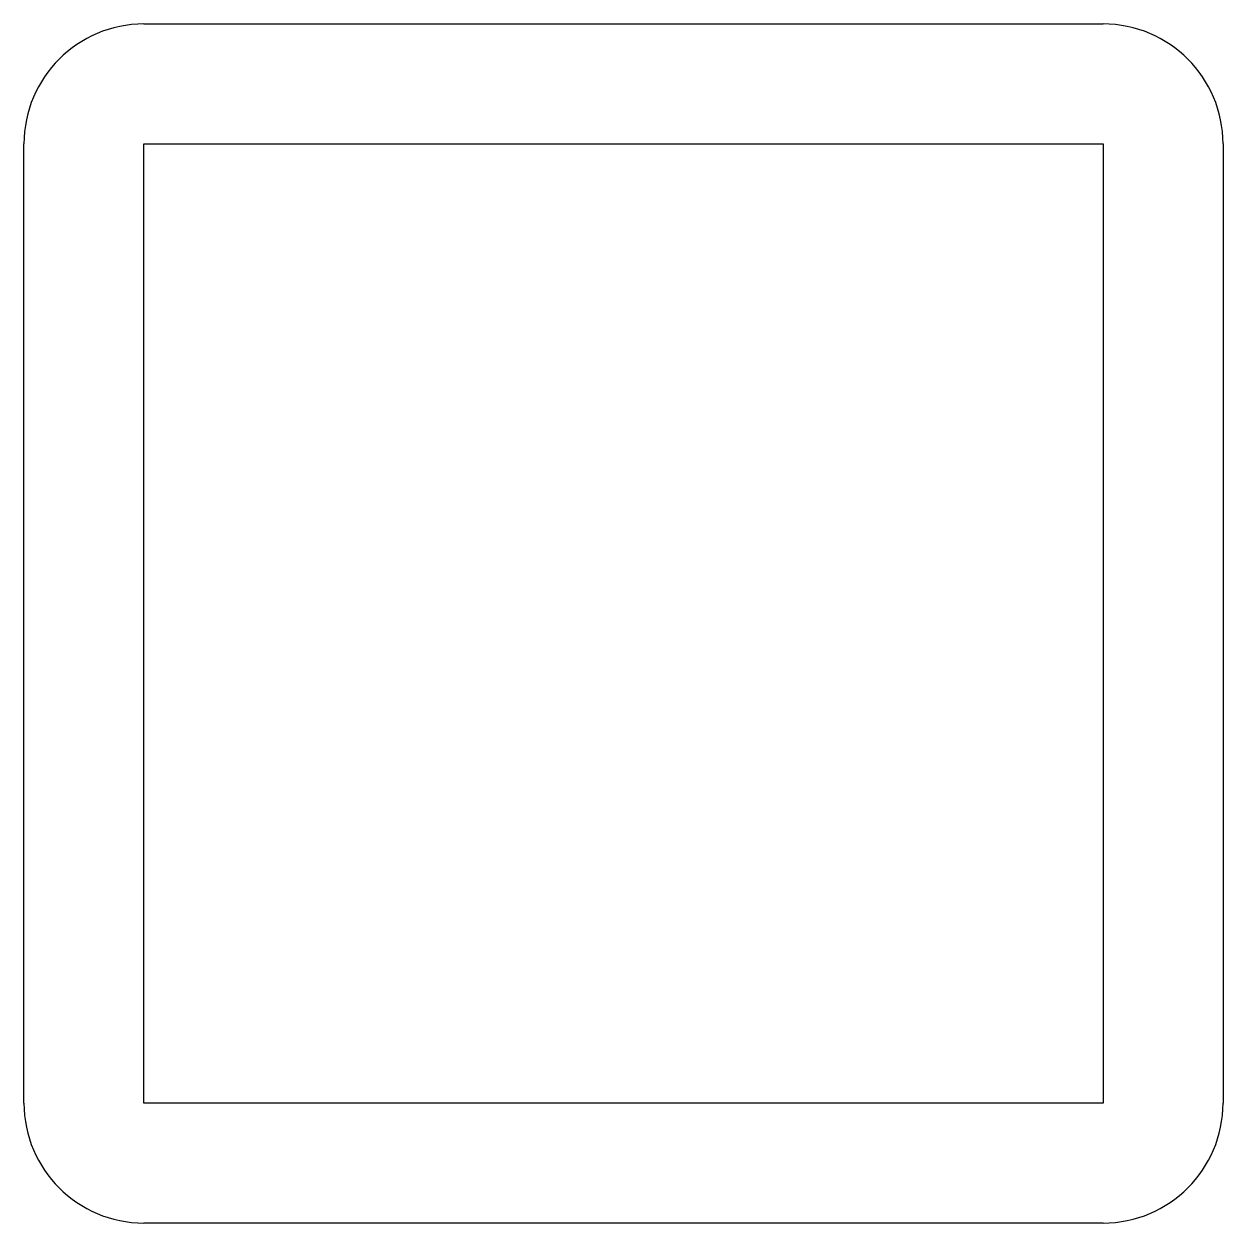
# Model space of a CAD drawing. Extents: x -25 to 25, y 0 to 50.
import ezdxf

# ---------------------------------------------------------------- set-up
doc = ezdxf.new("R2010")
doc.units = 0

msp = doc.modelspace()

# ---------------------------------------------------------------- linework, layer by layer
for p, q in [((-20, 50), (20, 50)), ((-20, 5), (-20, 45)), ((20, 45), (20, 5)), ((25, 45), (25, 5)), ((-25, 5), (-25, 45)), ((-20, 45), (20, 45)), ((20, 5), (-20, 5)), ((20, 0), (-20, 0))]:
    msp.add_line(p, q)
for centre, start, end in [((-20, 45), 90, 180), ((20, 45), 0, 90), ((-20, 5), 180, 270), ((20, 5), 270, 0)]:
    msp.add_arc(centre, 5, start, end)

doc.saveas('drawing.dxf')
